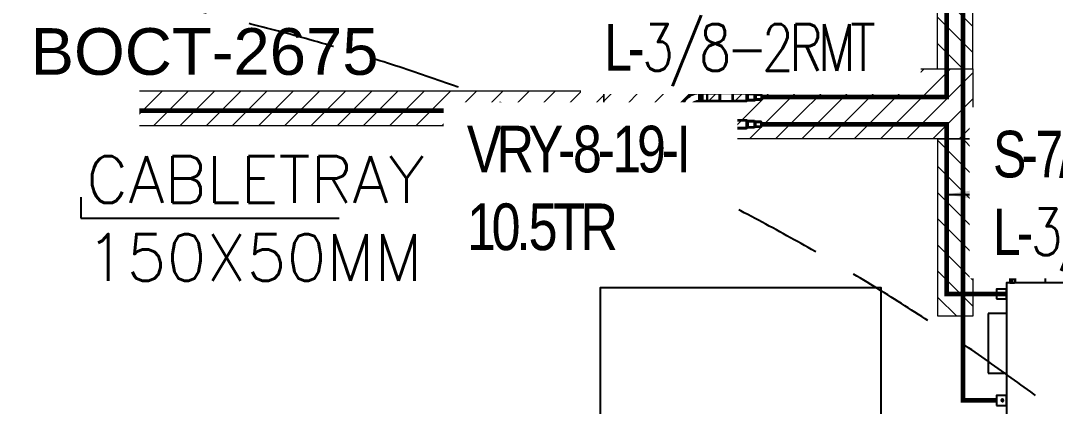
# Model space of a CAD drawing. Header units: millimetres. Extents: x 148480 to 578986, y 39883 to 155062.
# Drawn here: x 241583 to 246013, y 86757 to 88411 of the extents above; entities that cross this region are included whole.
import ezdxf

# ---------------------------------------------------------------- set-up
doc = ezdxf.new("R2010")
doc.units = ezdxf.units.MM
doc.linetypes.add('CENTERX2', pattern=[4, 2.5, -0.5, 0.5, -0.5])
doc.linetypes.add('HIDDEN', pattern=[0.375, 0.25, -0.125])
for name, color, linetype in [('CABELTRAY LINE', 4, 'Continuous'), ('Flooring', 44, 'Continuous'), ('FRESH AIRDUCT', 3, 'Continuous'), ('Layer4', 6, 'Continuous'), ('M HVAC DRAIN PIPE', 30, 'Continuous'), ('M-HVAC VRV PIPE', 4, 'Continuous'), ('M-HVAC-EADUCT', 140, 'Continuous'), ('M-HVAC-ELEPTICAL DUCT', 6, 'Continuous'), ('M-HVAC-TEXT', 7, 'Continuous'), ('M-LP-VRF-EQUIP', 1, 'Continuous'), ('PCE-HVACTEXT', 7, 'Continuous')]:
    doc.layers.add(name, color=color, linetype=linetype)
for name, color, linetype, lineweight in [('CB-AC CABLE TRAY', 213, 'Continuous', 15), ('P-PIPE-IDEN', 7, 'Continuous', 9), ('vrv text', 90, 'Continuous', 30)]:
    doc.layers.add(name, color=color, linetype=linetype, lineweight=lineweight)
doc.styles.add('Arial_2', font='arial.ttf', dxfattribs={"height": 75})
doc.styles.add('ROMAND', font='romand__.ttf')
doc.styles.add('romans', font='stylu.ttf', dxfattribs={"height": 125})
doc.styles.add('ROMANS3', font='romans.shx', dxfattribs={"width": 0.8, "height": 100})
doc.styles.add('rs', font='romans.shx', dxfattribs={"width": 0.75})
doc.styles.get("Standard").update_dxf_attribs({"font": 'arial.ttf'})
doc.dimstyles.new('GLAZ ALU', dxfattribs={"dimscale": 100, "dimtxt": 2, "dimasz": 1.4, "dimexe": 0.8, "dimexo": 0.8, "dimgap": 0.75, "dimtad": 1, "dimdec": 0, "dimzin": 0, "dimdsep": 46, "dimtxsty": 'rs', "dimcen": 0.09, "dimclrd": 8, "dimclre": 8, "dimclrt": 2, "dimadec": 0, "dimazin": 0, "dimtfac": 1, "dimtdec": 0, "dimtmove": 0, "dimatfit": 3, "dimfxl": 1, "dimtolj": 1, "dimtzin": 0, "dimarcsym": 0})
doc.dimstyles.new('Vayucon', dxfattribs={"dimtxt": 200, "dimasz": 150, "dimexe": 0, "dimexo": 0, "dimgap": 9e-05, "dimtad": 1, "dimdec": 0, "dimrnd": 5, "dimzin": 0, "dimdsep": 46, "dimtxsty": 'ROMAND', "dimcen": 90, "dimclrd": 42, "dimclre": 8, "dimclrt": 7, "dimadec": 0, "dimazin": 0, "dimtfac": 1, "dimtdec": 0, "dimtofl": 0, "dimtmove": 1, "dimatfit": 0, "dimfxl": 1, "dimtolj": 1, "dimtzin": 0, "dimarcsym": 0})

# ---------------------------------------------------------------- blocks, each defined once
blk = doc.blocks.new('GFC1')
at = {"layer": 'Flooring', "color": 8, "linetype": 'HIDDEN', "ltscale": 1500}
blk.add_arc((312848.3, 80077), 9598.5, 16.54068, 121.95899, dxfattribs=at)
blk = doc.blocks.new('*U127')
at = {"layer": 'CB-AC CABLE TRAY', "true_color": 0xa953a0}
h = blk.add_hatch(dxfattribs=at)
h.set_pattern_fill('ANSI31', color=215, scale=25)
h.set_pattern_definition([(45, (-899996.165, 1102758.81), (-56.1266008, 56.1266008), [])])
h.paths.add_polyline_path([(-88704.9, -150.4), (-88704.9, -0.4), (-83931.8, -0.4), (-83931.8, -150.4)])
at = {"layer": 'CB-AC CABLE TRAY', "color": 215, "true_color": 0xa953a0}
blk.add_lwpolyline([(-88704.9, -150.4), (-88704.9, -0.4), (-83931.8, -0.4), (-83931.8, -150.4)], close=True, dxfattribs=at)
blk = doc.blocks.new('*U147')
at = {"layer": 'CB-AC CABLE TRAY', "true_color": 0xa953a0}
h = blk.add_hatch(dxfattribs=at)
h.set_pattern_fill('ANSI31', color=215, scale=25)
h.set_pattern_definition([(45, (-903188.085, 1102908.81), (-56.1266008, 56.1266008), [])])
h.paths.add_polyline_path([(-88704.9, -150.4), (-88704.9, 149.6), (-87123.7, 149.6), (-87123.7, -150.4)])
at = {"layer": 'CB-AC CABLE TRAY', "color": 215, "true_color": 0xa953a0}
blk.add_lwpolyline([(-88704.9, -150.4), (-88704.9, 149.6), (-87123.7, 149.6), (-87123.7, -150.4)], close=True, dxfattribs=at)
blk = doc.blocks.new('*U111')
at = {"layer": 'CB-AC CABLE TRAY', "true_color": 0xa953a0}
h = blk.add_hatch(dxfattribs=at)
h.set_pattern_fill('ANSI31', color=215, scale=25)
h.set_pattern_definition([(45, (-904009.07, 1102758.81), (-56.1266008, 56.1266008), [])])
h.paths.add_polyline_path([(-88704.9, -150.4), (-88704.9, -0.4), (-87944.7, -0.4), (-87944.7, -150.4)])
at = {"layer": 'CB-AC CABLE TRAY', "color": 215, "true_color": 0xa953a0}
blk.add_lwpolyline([(-88704.9, -150.4), (-88704.9, -0.4), (-87944.7, -0.4), (-87944.7, -150.4)], close=True, dxfattribs=at)
blk = doc.blocks.new('*U144')
at = {"layer": 'CB-AC CABLE TRAY', "true_color": 0xa953a0}
h = blk.add_hatch(dxfattribs=at)
h.set_pattern_fill('ANSI31', color=215, scale=25)
h.set_pattern_definition([(45, (-904458.324, 1102758.81), (-56.1266008, 56.1266008), [])])
h.paths.add_polyline_path([(-88704.9, -150.4), (-88704.9, -0.4), (-88394, -0.4), (-88394, -150.4)])
at = {"layer": 'CB-AC CABLE TRAY', "color": 215, "true_color": 0xa953a0}
blk.add_lwpolyline([(-88704.9, -150.4), (-88704.9, -0.4), (-88394, -0.4), (-88394, -150.4)], close=True, dxfattribs=at)
blk = doc.blocks.new('Ductable inverter-8TR')
at = {"layer": 'M-LP-VRF-EQUIP', "color": 6, "linetype": 'CENTERX2', "lineweight": 5}
for p, q in [((722124.4, -338928.6), (722109.8, -338928.6)), ((722116.1, -338935.9), (722116.1, -338921.2)), ((722579.9, -338928.6), (722565.2, -338928.6)), ((722572.6, -338935.9), (722572.6, -338921.2)), ((722122.2, -340396.1), (722107.5, -340396.1)), ((722116.1, -340403.5), (722116.1, -340388.8)), ((722579.9, -340396.1), (722565.2, -340396.1)), ((722572.6, -340403.5), (722572.6, -340388.8))]:
    blk.add_line(p, q, dxfattribs=at)
at = {"layer": 'M-LP-VRF-EQUIP', "color": 190}
for p, q in [((722038.2, -339112.2), (722009.9, -339112.2)), ((722009.9, -340212.5), (722009.9, -339112.2)), ((722620.2, -339112.2), (722662.1, -339112.2)), ((722662.1, -340212.5), (722662.1, -339112.2)), ((722009.9, -340212.5), (722038.2, -340212.5)), ((722662.1, -340212.5), (722620.2, -340212.5))]:
    blk.add_line(p, q, dxfattribs=at)
at = {"layer": 'M-LP-VRF-EQUIP', "color": 3}
for p, q in [((722232.8, -340457.4), (722232.8, -340378.8)), ((722489.5, -340378.8), (722489.5, -340457.4)), ((722489.5, -340457.4), (722232.8, -340457.4))]:
    blk.add_line(p, q, dxfattribs=at)
at = {"layer": 'M-LP-VRF-EQUIP', "color": 4}
for points in [[(722095.2, -338945.8), (722095.2, -338903.9), (722137.1, -338903.9), (722137.1, -338945.8)], [(722551.6, -338945.8), (722551.6, -338903.9), (722593.5, -338903.9), (722593.5, -338945.8)], [(722095.2, -340420.8), (722095.2, -340378.8), (722137.1, -340378.8), (722137.1, -340420.8)], [(722551.6, -340420.8), (722551.6, -340378.8), (722593.5, -340378.8), (722593.5, -340420.8)]]:
    blk.add_lwpolyline(points, close=True, dxfattribs=at)
at = {"layer": 'M-LP-VRF-EQUIP', "color": 190}
blk.add_lwpolyline([(722038.2, -340378.8), (722038.2, -338945.8), (722620.2, -338945.8), (722620.2, -340378.8)], close=True, dxfattribs=at)
at = {"layer": 'M-LP-VRF-EQUIP', "color": 2}
blk.add_lwpolyline([(722620.2, -338959.9), (722620.2, -338979.9), (722646.4, -338979.9), (722646.4, -338959.9)], close=True, dxfattribs=at)
at = {"layer": 'M-LP-VRF-EQUIP', "color": 6}
blk.add_lwpolyline([(722641.1, -340357.8), (722641.1, -340341.2), (722620.2, -340341.2), (722620.2, -340357.8)], close=True, dxfattribs=at)
at = {"layer": 'M-LP-VRF-EQUIP', "color": 5}
blk.add_lwpolyline([(722635.9, -340354.5), (722635.9, -340344.5), (722620.2, -340344.5), (722620.2, -340354.5)], close=True, dxfattribs=at)
at = {"layer": 'M-LP-VRF-EQUIP', "color": 2}
blk.add_lwpolyline([(722641.1, -340344.7), (722646.4, -340344.7), (722646.4, -340364.8), (722620.2, -340364.8), (722620.2, -340344.7)], dxfattribs=at)
at = {"layer": 'M-LP-VRF-EQUIP', "color": 4}
for centre in [(722116.1, -338928.6), (722572.6, -338928.6), (722116.1, -340396.1), (722572.6, -340396.1)]:
    blk.add_circle(centre, 5.24, dxfattribs=at)
blk = doc.blocks.new('zw$4E06')
at = {"layer": 'vrv text'}
for points in [[(-121.1, 47.1), (-125.2, 47.1, 0.219765), (-200.2, 8.6), (-201.3, 7.2), (-202.6, 5.5), (-203.7, 4), (-204.8, 2.4, 0.042815), (-212.3, -11.4), (-213.2, -13.1), (-214, -14.9), (-214.7, -16.9), (-215.5, -18.7), (-216, -20.6), (-216.2, -21.1), (-216.5, -21.9), (-216.8, -22.4), (-217.1, -23), (-217.3, -23.6), (-218.4, -25.2), (-218.7, -25.5), (-219.1, -26.1), (-219.7, -26.5), (-220.2, -27), (-220.4, -27.4), (-221, -27.8), (-221.5, -28.3), (-222.1, -28.5), (-222.4, -28.9), (-223, -29.2), (-223.6, -29.4)], [(-121.1, 50.2), (-123.4, 50.2, 0.309599), (-218.4, -17.7), (-219.1, -19.5)], [(-121.1, 3.6), (-124.1, 3.6, 0.392074), (-177.9, -51.8), (-178.1, -53.3), (-177.9, -54.6, 0.393328), (-124.1, -110.1), (-121.1, -110.1)], [(-121.1, 0.5), (-122.6, 0.5), (-123.9, 0.4, 0.390764), (-175, -51.8), (-175, -54.6, 0.390298), (-123.9, -107), (-121.1, -107)], [(-231.4, -31.6), (-231.1, -31.8, 0.021844), (-210.1, -47.1), (-199.6, -53.3), (-205.4, -43)], [(-205.4, -63.6), (-199.6, -53.3), (-210, -59.8, 0.03043), (-231.1, -74.8), (-231.4, -75)], [(-121.1, -153.7), (-123.2, -153.7, -0.308139), (-215.5, -87.9), (-216, -86), (-216.2, -85.3), (-216.5, -84.9), (-216.8, -84.2), (-217.1, -83.6), (-217.3, -83.1), (-217.7, -82.6), (-218, -82), (-218.4, -81.6), (-218.7, -81.1), (-219.1, -80.5), (-219.7, -80.2), (-220.2, -79.8), (-220.4, -79.2), (-221, -78.7), (-221.5, -78.5), (-222.1, -78.1), (-222.4, -77.6, 0.112916), (-230.1, -75.2), (-230.7, -75), (-231.4, -75)], [(-121.1, -156.8), (-123.4, -156.8, -0.307918), (-218.4, -89), (-219.1, -87.1), (-219.1, -86.6), (-219.3, -86), (-219.7, -85.7), (-219.9, -85.1), (-220.2, -84.8), (-220.2, -84.2), (-220.6, -83.8), (-221, -83.5), (-221.2, -82.9), (-221.5, -82.7), (-221.9, -82.2), (-222.3, -81.8), (-222.6, -81.6), (-223, -81.3), (-223.3, -80.9), (-223.7, -80.7), (-224.3, -80.3), (-224.6, -80), (-225.2, -79.8), (-225.4, -79.6), (-225.9, -79.4), (-226.5, -79.2), (-226.8, -79), (-227.4, -78.7), (-228.5, -78.7), (-228.9, -78.5), (-229.4, -78.3), (-230.4, -78.3), (-230.9, -78.1), (-231.4, -78.1)]]:
    blk.add_lwpolyline(points, format="xyb", dxfattribs=at)
for points in [[(-206.3, -0.2), (-208.7, 2)], [(-202.4, 5.5), (-204.6, 7.7)], [(-198.3, 10.7), (-200.6, 13.1)], [(-193.9, 15.8), (-196, 17.8)], [(-189.2, 20.4), (-191.4, 22.8)], [(-184, 24.8), (-186.4, 27.2)], [(-178.9, 28.9), (-181.1, 31.2)], [(-173, 32.5), (-175.2, 34.8)], [(-167.1, 36), (-169.3, 38.2)], [(-160.7, 38.8), (-163.1, 41.3)], [(-153.9, 41.7), (-156.3, 43.9)], [(-146.7, 43.7), (-149.1, 46.3)], [(-139, 45.4), (-141.6, 48.1)], [(-130.5, 46.5), (-133.4, 49.4)], [(-130.5, -0.5), (-133.3, 2.2)], [(-122.1, 0.4), (-125, 3.5)], [(-121.7, 47.1), (-124.8, 50.2)], [(-76.5, 50.2), (-76.5, 53.3), (-103.7, 53.3), (-109, 50.2), (-121.1, 50.2)], [(-102.8, 50.2), (-108.1, 47.1), (-121.1, 47.1)], [(-121.1, 3.5), (-121.1, 47.1)], [(-121.1, 3.5), (-108.1, 3.5), (-102.8, 0.4), (-76.5, 0.4), (-76.5, -2.8), (-103.7, -2.8), (-109, 0.4), (-121.1, 0.4)], [(-112.7, 0.4), (-115.8, 3.5)], [(-112.1, 47.1), (-115.3, 50.2)], [(-108.1, 3.5), (-108.1, 47.1)], [(-104.8, 49.1), (-107, 51.3)], [(-100, -2.8), (-103.9, 0.9)], [(-103, 1.7), (-103, 48.5)], [(-102.8, 50.2), (-102.8, 39.7)], [(-76.5, 0.4), (-76.5, 50.2), (-102.8, 50.2), (-102.8, 0.4)], [(-102.8, 47.2), (-102.8, 0.2)], [(-102.8, 45.4), (-102.8, 2.7)], [(-102.6, 48.4), (-5, 48.4), (-2.6, 50), (0, 50)], [(-102.6, 1.5), (-102.6, 48.4)], [(0.2, 47.2), (-1.8, 47.2), (-4.2, 45.9), (-102.6, 45.9)], [(-4.2, 45.9), (-4.2, 4.2), (-102.6, 4.2)], [(0, 0), (-2.6, 0), (-5, 1.5), (-102.6, 1.5)], [(-96.5, 50.2), (-99.6, 53.3)], [(-90.8, -2.8), (-93.9, 0.4)], [(-87.1, 50.2), (-90.3, 53.3)], [(-81.2, -2.8), (-84.4, 0.4)], [(-77.8, 50.2), (-80.9, 53.3)], [(-76.5, 50.2), (-76.5, 39.7)], [(-25.5, 45.9), (-33.3, 45.9)], [(-25.5, 4.2), (-33.3, 4.2)], [(-4.2, 4.2), (-1.8, 2.7)], [(-1.8, 47.2), (-1.8, 2.7), (0, 2.7)], [(151.5, 48.4), (72.8, 48.4), (70.2, 50), (-0.9, 50)], [(69.7, 2.7), (-0.7, 2.7)], [(0, 47.2), (69.7, 47.2), (71.9, 45.9), (150.7, 45.9), (157.9, 41.6), (196.1, 41.6), (203.3, 37.7), (203.3, 12.7), (196.1, 8.5), (157.9, 8.5), (150.7, 4.2), (71.9, 4.2), (69.7, 2.7)], [(0, 0), (70.2, 0)], [(69.7, 47.2), (69.7, 2.7)], [(70.2, 0), (72.8, 1.5), (151.5, 1.5), (158.7, 5.7), (196.1, 5.7), (203.3, 9.9), (235.9, 9.9), (235.9, 40.3), (203.3, 40.3), (196.1, 44.3)], [(71.9, 45.9), (71.9, 4.2)], [(93.4, 45.9), (101.1, 45.9)], [(93.4, 4.2), (101.1, 4.2)], [(150.7, 45.9), (150.7, 4.2)], [(158.7, 44.3), (151.5, 48.4)], [(157.9, 41.6), (157.9, 8.5)], [(196.1, 44.3), (158.7, 44.3)], [(196.1, 41.6), (196.1, 8.5)], [(203.3, 37.7), (235.9, 37.7)], [(203.3, 12.7), (235.9, 12.7)], [(-500.2, -74.1), (-500.2, -32.3), (-507.4, -36.8), (-545.4, -36.8), (-545.4, -34)], [(-545.4, -34), (-507.9, -34)], [(-545.4, -36.8), (-545.4, -69.9)], [(-507.9, -34), (-500.8, -29.8)], [(-507.4, -36.8), (-507.4, -69.9)], [(-500.8, -29.8), (-422.1, -29.8)], [(-349.3, -31.1), (-419, -31.1), (-421.4, -32.3), (-500.2, -32.3)], [(-442.7, -32.3), (-450.4, -32.3)], [(-422.1, -29.8), (-419.5, -28.3)], [(-421.4, -32.3), (-421.4, -74.1), (-419, -75.6)], [(-419.5, -28.3), (-348.4, -28.3)], [(-419, -31.1), (-419, -75.6), (-348.5, -75.6)], [(-349.5, -31.1), (-347.5, -31.1), (-345.2, -32.3), (-246.7, -32.3)], [(-246.7, -29.8), (-344.3, -29.8), (-346.9, -28.3), (-349.3, -28.3)], [(-347.5, -31.1), (-347.5, -75.6), (-349.3, -75.6)], [(-345.2, -32.3), (-345.2, -74.1), (-246.7, -74.1)], [(-323.7, -32.3), (-316, -32.3)], [(-240.6, -28.5), (-246.2, -25.2), (-273.2, -25.2), (-273.2, -28.5), (-246.9, -28.5), (-241.6, -31.6)], [(-272.1, -28.5), (-273.2, -27.4)], [(-273.2, -28.5), (-273.2, -41)], [(-273.2, -78.1), (-273.2, -28.5)], [(-262.7, -28.5), (-265.8, -25.2)], [(-253.1, -28.5), (-256.4, -25.2)], [(-240.8, -31.6), (-247.1, -25.2)], [(-246.9, -75.6), (-246.9, -28.3), (-246.9, -75.6)], [(-246.9, -28.5), (-246.9, -41)], [(-246.9, -78.1), (-246.9, -28.5)], [(-246.7, -76.7), (-246.7, -29.8)], [(-246.7, -76.8), (-246.7, -29.8)], [(-241.6, -75), (-241.6, -31.6)], [(-241.6, -31.6), (-231.4, -31.6)], [(-240.6, -28.5), (-231.4, -28.5)], [(-231.3, -31.6), (-234.4, -28.5)], [(-231.4, -28.5), (-229.8, -28.5), (-229.4, -28.3), (-228.9, -28.3), (-228.5, -28.1), (-227.8, -27.9), (-227.4, -27.8), (-226.8, -27.6), (-226.5, -27.4), (-225.9, -27.4), (-225.4, -27), (-225.2, -26.8), (-224.6, -26.5), (-224.3, -26.3), (-223.7, -26.1), (-223, -25.4), (-222.6, -25.2), (-222.3, -24.6), (-221.9, -24.3), (-221.5, -24.1), (-221.2, -23.6), (-221, -23.2), (-220.6, -22.8), (-220.2, -22.3), (-220.2, -22.1), (-219.9, -21.5), (-219.7, -21.1), (-219.3, -20.6), (-219.1, -20), (-219.1, -19.7)], [(-228.9, -31.4), (-229.6, -31.6), (-231.4, -31.6)], [(-223.9, -29.6), (-226.1, -27.4)], [(-218.6, -25.4), (-221, -23.2)], [(-215.5, -19), (-218, -16.8)], [(-216, -21), (-216, -20.6)], [(-212.9, -12.5), (-215.1, -10.1)], [(-209.7, -6.3), (-211.9, -3.9)], [(-174.5, -60.1), (-177.9, -56.6)], [(-174.8, -50.4), (-177.6, -47.6)], [(-173.7, -42.1), (-176.3, -39.5)], [(-171.7, -34.8), (-174.1, -32.3)], [(-168.8, -28.3), (-171, -25.9)], [(-165.1, -22.4), (-167.5, -20.2)], [(-160.9, -17.3), (-163.3, -15.1)], [(-156.3, -12.7), (-158.3, -10.5)], [(-150.7, -8.5), (-153.1, -6.3)], [(-144.7, -5.1), (-147.1, -2.8)], [(-138.3, -2.4), (-140.6, 0)], [(-545.4, -69.9), (-507.4, -69.9), (-500.2, -74.1), (-421.4, -74.1)], [(-545.4, -72.6), (-545.4, -69.9)], [(-507.9, -72.6), (-545.4, -72.6)], [(-500.8, -76.8), (-507.9, -72.6)], [(-422.1, -76.8), (-500.8, -76.8)], [(-442.7, -74.1), (-450.4, -74.1)], [(-419.5, -78.1), (-422.1, -76.8)], [(-349.3, -78.1), (-419.5, -78.1)], [(-349.3, -78.1), (-346.9, -78.1)], [(-345.2, -74.1), (-347.5, -75.6)], [(-346.9, -78.1), (-344.3, -76.8)], [(-344.3, -76.8), (-246.7, -76.8)], [(-323.7, -74.1), (-316, -74.1)], [(-231.4, -75), (-241.6, -75), (-246.9, -78.1), (-273.2, -78.1), (-273.2, -81.4), (-246.2, -81.4), (-240.6, -78.1), (-231.4, -78.1)], [(-266.4, -81.4), (-269.3, -78.1)], [(-256.8, -81.4), (-259.9, -78.1)], [(-247.4, -81.4), (-250.6, -78.1)], [(-241, -78.5), (-243.2, -76.1)], [(-231.6, -78.1), (-235, -75)], [(-217.3, -83.3), (-223.3, -77.2)], [(-210, -99.8), (-216.5, -93.4)], [(-216, -86), (-216, -85.8)], [(-183.3, -136.2), (-204.1, -115.4)], [(-171.1, -73), (-176.1, -68)], [(-153.1, -100.4), (-168, -85.3)], [(-124.7, -110.1), (-127.9, -106.6)], [(-76.5, -107), (-76.5, -103.9), (-103.7, -103.9), (-109, -107), (-121.1, -107)], [(-121.1, -153.7), (-121.1, -110.1), (-108.1, -110.1), (-102.8, -107), (-76.5, -107)], [(-115.1, -110.1), (-118.2, -107)], [(-106.6, -109.2), (-109, -107)], [(-108.1, -153.7), (-108.1, -110.1)], [(-103, -108.1), (-5.3, -108.1), (-2.9, -106.4), (-0.4, -106.4)], [(-103, -155), (-103, -108.1)], [(-0.2, -109.4), (-2.2, -109.4), (-4.6, -110.5), (-103, -110.5)], [(-4.6, -110.5), (-4.6, -152.4), (-103, -152.4)], [(-102.8, -107), (-102.8, -118.2)], [(-102.8, -156.8), (-102.8, -107)], [(-102.8, -156.8), (-102.8, -109.9)], [(-99.4, -107), (-102.4, -103.9)], [(-90.1, -107), (-93.2, -103.9)], [(-80.5, -107), (-83.6, -103.9)], [(-76.5, -107), (-76.5, -118.2)], [(-76.5, -156.8), (-76.5, -107)], [(-26.1, -110.5), (-33.6, -110.5)], [(-2.2, -153.7), (-2.2, -109.4)], [(151.1, -108.1), (72.4, -108.1), (69.8, -106.4), (-1.3, -106.4)], [(-0.4, -109.4), (69.3, -109.4), (71.5, -110.5), (150.4, -110.5)], [(69.3, -109.4), (69.3, -153.7)], [(71.5, -110.5), (71.5, -152.4)], [(93, -110.5), (100.7, -110.5)], [(150.4, -110.5), (150.4, -152.4)], [(150.4, -110.5), (157.5, -114.9), (195.8, -114.9), (202.9, -118.9), (202.9, -143.9), (195.8, -148.2)], [(158.3, -112.1), (151.1, -108.1)], [(157.5, -114.9), (157.5, -148.2)], [(195.8, -112.1), (158.3, -112.1)], [(195.8, -112.1), (202.9, -116.2), (235.3, -116.2), (235.3, -146.5), (202.9, -146.5), (195.8, -150.7)], [(195.8, -114.9), (195.8, -148.2)], [(202.9, -118.9), (235.3, -118.9)], [(-161.2, -148.9), (-167.7, -142.3)], [(-146.9, -153.5), (-151.5, -148.9)], [(-135.3, -155.9), (-139, -152)], [(-124.8, -156.8), (-128.1, -153.3)], [(-109, -156.8), (-103.7, -159.9), (-76.5, -159.9), (-76.5, -156.8), (-102.8, -156.8), (-108.1, -153.7), (-121.1, -153.7)], [(-121.1, -156.8), (-109, -156.8)], [(-115.4, -156.8), (-118.4, -153.7)], [(-102.8, -159.9), (-109.2, -153.7)], [(-5.3, -155), (-103, -155)], [(-93.4, -159.9), (-96.5, -156.8)], [(-84, -159.9), (-87.1, -156.8)], [(-76.5, -158.1), (-77.8, -156.8)], [(-26.1, -152.4), (-33.6, -152.4)], [(-2.9, -156.5), (-5.3, -155)], [(-4.6, -152.4), (-2.2, -153.7), (-0.4, -153.7)], [(-0.4, -156.5), (-2.9, -156.5)], [(69.3, -153.7), (-1.1, -153.7)], [(-0.4, -156.5), (69.8, -156.5)], [(195.8, -148.2), (157.5, -148.2), (150.4, -152.4), (71.5, -152.4), (69.3, -153.7)], [(69.8, -156.5), (72.4, -155)], [(72.4, -155), (151.1, -155), (158.3, -150.7), (195.8, -150.7)], [(93, -152.4), (100.7, -152.4)], [(202.9, -143.9), (235.3, -143.9)]]:
    blk.add_lwpolyline(points, dxfattribs=at)
for points in [[(-223.6, -29.4), (-225.2, -30.8), (-226.7, -30.6), (-228.9, -31.4)], [(-205.4, -43), (-209.5, -36), (-212.2, -28.2), (-216, -21)], [(-216, -85.8), (-212.5, -78.4), (-209.1, -70.9), (-205.4, -63.6)]]:
    blk.add_open_spline(points, degree=3, dxfattribs=at)

msp = doc.modelspace()

# ---------------------------------------------------------------- block references
at = {"layer": 'Layer4', "linetype": 'Continuous', "rotation": 360}
msp.add_blockref('GFC1', (-72632.4, -986), dxfattribs=at)

# ---------------------------------------------------------------- next in the draw order: linework, layer by layer
at = {"layer": 'FRESH AIRDUCT', "color": 1, "linetype": 'Continuous'}
msp.add_lwpolyline([(244066, 86717.2), (244066, 87267.2), (245266, 87267.2), (245266, 86717.2)], close=True, dxfattribs=at)
at = {"layer": 'M HVAC DRAIN PIPE', "color": 30, "linetype": 'Continuous', "const_width": 20}
msp.add_lwpolyline([(248066.9, 90219), (248066.9, 88730.4), (245617.5, 88730.4), (245617.5, 86782.6), (245762.2, 86782.6)], dxfattribs=at)
at = {"layer": 'M-HVAC VRV PIPE', "color": 6, "linetype": 'Continuous'}
msp.add_lwpolyline([(238353.4, 91111.3, 20, 20, 0), (239211.7, 91111.3, 20, 20, 0), (239211.7, 88025, 20, 20, 0), (242198.7, 88025, 20, 20, 0), (244172.7, 88025, 0, 0, 0)], format="xyseb", dxfattribs=at)
at = {"layer": 'M-HVAC VRV PIPE', "color": 6, "linetype": 'Continuous', "const_width": 20}
for points in [[(244754.6, 88083.4), (245547.6, 88083.4), (245547.6, 88829.5)], [(244754.2, 87966.9), (245547.6, 87966.9), (245547.6, 87239.1), (245804.1, 87239.1)]]:
    msp.add_lwpolyline(points, dxfattribs=at)

# ---------------------------------------------------------------- next in the draw order: block references
at = {"layer": 'CB-AC CABLE TRAY', "color": 4, "linetype": 'HIDDEN'}
for name, p, rotation in [('*U144', (245509.2, 176908.4), 89.99971984369127), ('*U147', (332784.5, 88054), 359.9997198436912), ('*U127', (328011.5, 88110), 359.9997198436912), ('*U111', (245660.8, -800.9), 269.9997198436964)]:
    msp.add_blockref(name, p, dxfattribs=dict(at, rotation=rotation))
at = {"layer": 'M-HVAC-EADUCT', "color": 0, "linetype": 'Continuous', "xscale": -1, "rotation": 269.9999999999998}
msp.add_blockref('Ductable inverter-8TR', (586183, -635333.5), dxfattribs=at)
at = {"layer": 'vrv text', "xscale": 0.7447286262668819, "yscale": 0.7447286262668819, "zscale": 0.7447286262668819, "rotation": 360}
msp.add_blockref('zw$4E06', (244578.9, 88064.7), dxfattribs=at)

# ---------------------------------------------------------------- next in the draw order: texts
at = {"layer": 'CABELTRAY LINE', "insert": (241863.7, 87829.7), "char_height": 200, "width": 604.338, "attachment_point": 1, "style": 'ROMANS3'}
msp.add_mtext('{\\W1;\\C0;CABLETRAY\\P150X50MM}', dxfattribs=at)
at = {"layer": 'M-HVAC-ELEPTICAL DUCT', "insert": (241624.8, 88379.1, 1198.1), "char_height": 200, "attachment_point": 1}
msp.add_mtext('BOCT-2675', dxfattribs=at)

# ---------------------------------------------------------------- next in the draw order: leaders
at = {"layer": 'M-HVAC-TEXT', "linetype": 'Continuous'}
msp.add_leader([(241840.2, 87960), (241840.2, 87563.6), (242946.5, 87563.6)], dimstyle='Vayucon', override={"dimgap": 9e-05, "dimtad": 0}, dxfattribs=at)
at = {"layer": 'PCE-HVACTEXT', "ltscale": 0.25}
msp.add_leader([(245547.6, 87665.7), (247006.9, 87665.7)], dimstyle='GLAZ ALU', override={"dimtad": 0, "dimclrd": 7, "dimclrt": 256, "dimfxl": 100, "dimfxlon": 1, "dimtfill": 1, "dimarcsym": 1}, dxfattribs=at)

# ---------------------------------------------------------------- next in the draw order: texts
at = {"layer": 'M-HVAC-TEXT', "char_height": 200, "attachment_point": 9, "style": 'romans', "bg_fill": 2}
for s, insert, width in [('\\pxql;{\\W0.8;\\T0.8;\\C6;S-5/8-2RMT\\P\\pt1;L-\\Fromans.shx|c1;3/8-2RMT}', (245336.2, 88129.8, 0.9), 1254.3), ('\\pxql;{\\W0.8;\\T0.8;\\C6;S-1 1/8-9RMT\\P\\pt1;L-\\Fromans.shx|c1;1/2-9RMT}', (241991.1, 87689, 0.9), 1688.764), ('\\pxql;{\\W0.8;\\T0.8;\\C6;S-7/8-2RMT\\P\\pt1;L-\\Fromans.shx|c1;3/8-2RMT}', (247001, 87339, 0.9), 1254.3)]:
    msp.add_mtext(s, dxfattribs=dict(at, insert=insert, width=width))
at = {"layer": 'P-PIPE-IDEN', "insert": (243493.5, 87960.7), "char_height": 200, "width": 1058.119, "attachment_point": 1, "style": 'Arial_2', "bg_fill": 2}
msp.add_mtext('{\\W0.8;\\T0.8;\\C1;VRY-8-19-I\\P10.5TR}', dxfattribs=at)

doc.saveas('drawing.dxf')
